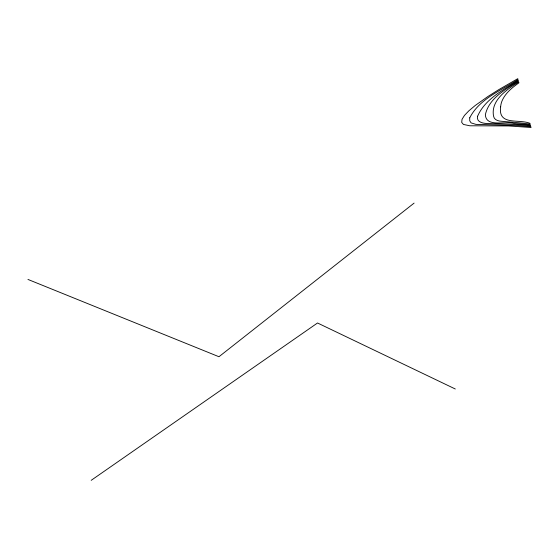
<?xml version="1.0" encoding="UTF-8"?>
<svg xmlns="http://www.w3.org/2000/svg" width="559" height="559" viewBox="0 0 559 559"><rect width="100%" height="100%" fill="white"/><g stroke="black" fill="none" stroke-linecap="round" stroke-linejoin="round"><path stroke-width="0.84" d="M414.1 203.106L218.96 356.733L27.95 279.43M91.194 480.328L317.526 322.99L455.299 389.001M500.654 106.853C497.908 125.929 518.703 118.753 529.911 123.301L530.142 124.14C520.583 122.756 510.947 122.142 501.339 121.254C498.076 121.093 494.107 119.85 493.548 116.118C490.557 100.173 507.139 89.349 518.689 82.019L518.92 82.858C512.079 87.658 505.133 93.29 501.898 101.249A31.031 23.562 -5.5 0 0 500.654 106.853M477.61 116.23C475.995 122.7 484.29 123.595 488.783 123.56C502.737 123.958 516.719 124.084 530.596 125.81L530.365 124.978A271.492 206.131 -5.5 0 0 514.294 123.539C506.286 120.569 486.03 127.913 485.366 114.714C488.846 98.412 505.483 89.384 518.466 81.181L518.235 80.349C503.31 89.964 484.96 99.09 477.61 116.23M469.728 117.837L469.728 120.807L471.104 122.896L475.926 124.377L515.698 125.384L530.819 126.648L531.05 127.487L508.55 125.936L469.812 125.782L463.432 124.44L461.699 122.386L462.041 119.319L464.445 115.447L468.84 110.836L475.143 105.546L487.986 96.448L498.698 89.692L517.781 78.672L518.011 79.511C501.116 90.446 479.266 99.013 469.728 117.837"/></g></svg>
